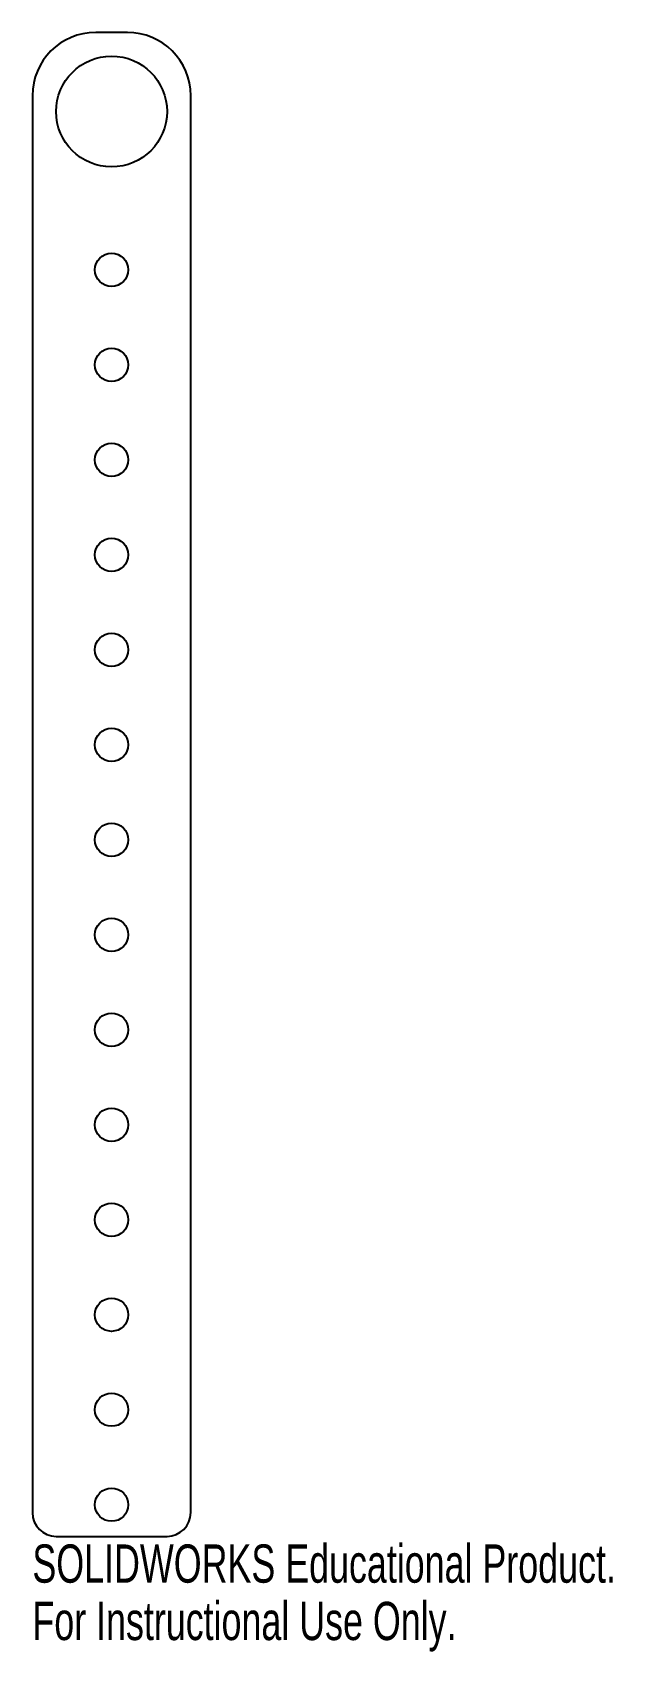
# Model space of a CAD drawing. Header units: millimetres. Extents: x -10 to 63, y -110 to 95.
import ezdxf

# ---------------------------------------------------------------- set-up
doc = ezdxf.new("R2010")
doc.units = ezdxf.units.MM
doc.styles.add('SLDTEXTSTYLE0', font='TXT', dxfattribs={"width": 0.7})

msp = doc.modelspace()

# ---------------------------------------------------------------- linework, layer by layer
at = {"color": 7, "linetype": 'Continuous', "lineweight": 25}
for p, q in [((2, 95), (-2, 95)), ((-10, 87), (-10, -92)), ((10, -92), (10, 87)), ((-7, -95), (7, -95))]:
    msp.add_line(p, q, dxfattribs=at)
for centre, radius in [((0, 85), 7), ((0, 65), 2.1), ((0, 53), 2.1), ((0, 41), 2.1), ((0, 29), 2.1), ((0, 17), 2.1), ((0, 5), 2.1), ((0, -7), 2.1), ((0, -19), 2.1), ((0, -31), 2.1), ((0, -43), 2.1), ((0, -55), 2.1), ((0, -67), 2.1), ((0, -79), 2.1), ((0, -91), 2.1)]:
    msp.add_circle(centre, radius, dxfattribs=at)
for centre, radius, start, end in [((-2, 87), 8, 90, 180), ((2, 87), 8, 0, 90), ((-7, -92), 3, 180, 270), ((7, -92), 3, 270, 0)]:
    msp.add_arc(centre, radius, start, end, dxfattribs=at)

# ---------------------------------------------------------------- texts
at = {"color": 7, "linetype": 'Continuous', "char_height": 4.8336, "attachment_point": 1, "style": 'SLDTEXTSTYLE0'}
for s, insert in [('SOLIDWORKS Educational Product.', (-10, -96.02)), ('For Instructional Use Only.', (-10, -103.27))]:
    msp.add_mtext(s, dxfattribs=dict(at, insert=insert))

doc.saveas('drawing.dxf')
